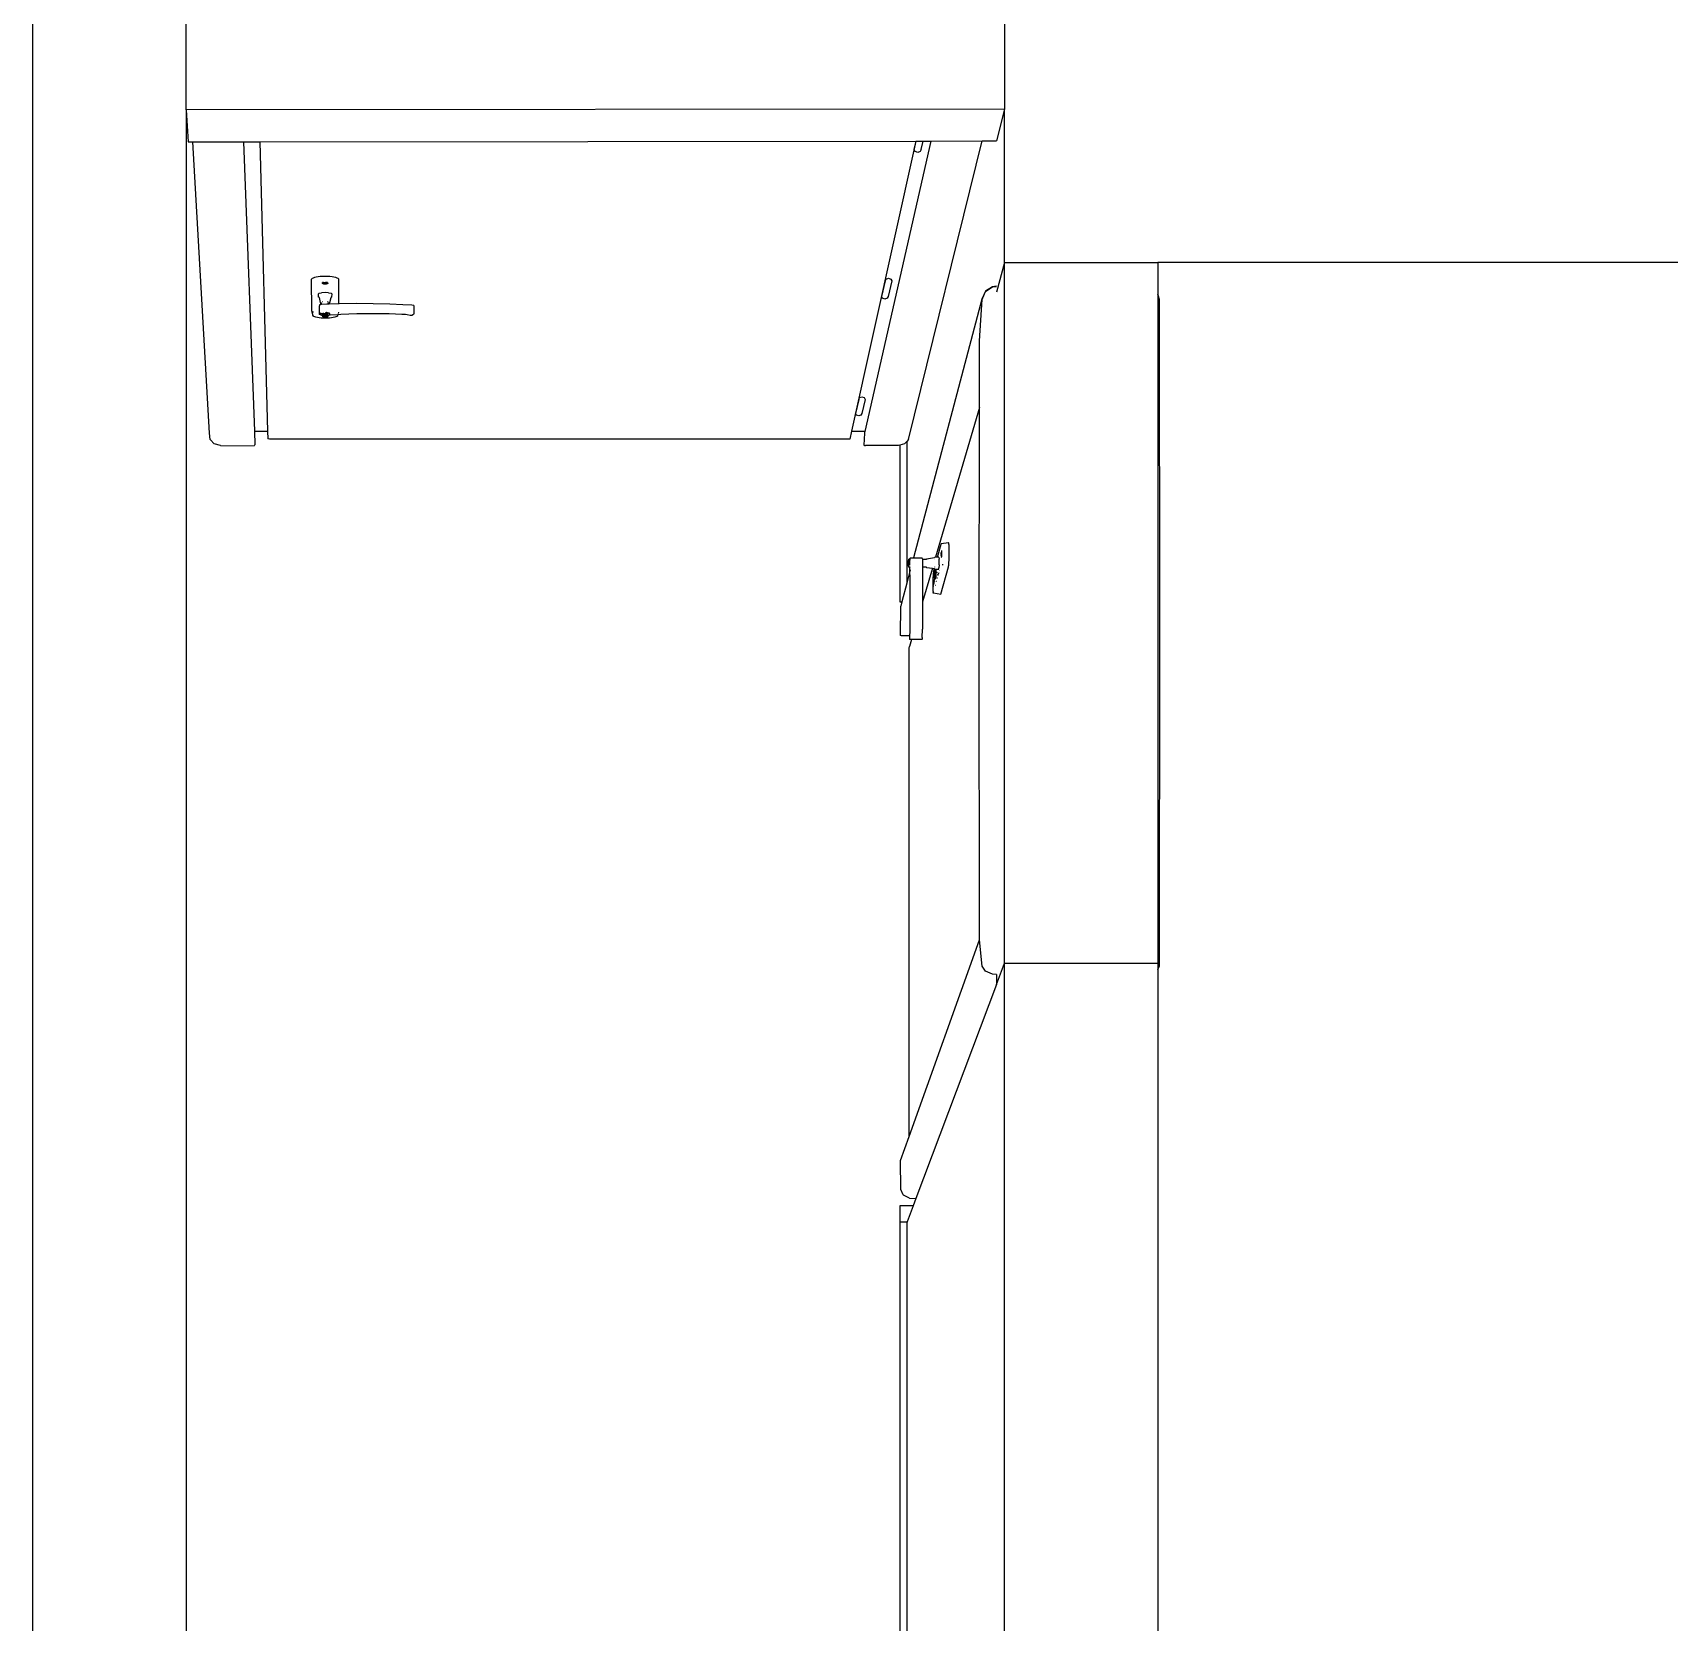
# Model space of a CAD drawing. Header units: millimetres. Extents: x -650 to 3773, y 316 to 2389.
# Drawn here: x 645.9 to 736.5, y 833.2 to 921.1 of the extents above; entities that cross this region are included whole.
import ezdxf

# ---------------------------------------------------------------- set-up
doc = ezdxf.new("R2010")
doc.units = ezdxf.units.MM

# ---------------------------------------------------------------- blocks, each defined once
blk = doc.blocks.new('A$C1e894cf7')
for p, q in [((234.77, 329.809), (234.77, 219.496)), ((234.77, 211.01), (234.77, 219.496)), ((234.77, 219.496), (236.545, 219.496)), ((236.796, 219.571), (236.545, 219.496)), ((236.545, 219.496), (236.553, 219.496)), ((236.553, 219.496), (236.803, 219.57)), ((236.553, 219.496), (273.526, 219.496)), ((236.803, 219.57), (236.796, 219.571)), ((236.803, 219.57), (236.81, 219.572)), ((236.81, 219.572), (255.251, 219.59)), ((255.251, 219.59), (273.693, 219.572)), ((273.526, 211.01), (273.526, 219.496)), ((273.526, 219.496), (273.859, 219.496)), ((273.693, 219.572), (273.7, 219.569)), ((273.715, 219.571), (273.7, 219.569)), ((273.7, 219.569), (273.859, 219.496)), ((273.877, 219.496), (273.715, 219.571)), ((273.859, 219.496), (273.877, 219.496)), ((273.877, 219.496), (419.795, 219.496)), ((217.799, 211.01), (226.284, 211.01)), ((226.284, 211.01), (228.05, 210.563)), ((226.284, 211.01), (226.329, 165.753)), ((234.77, 211.01), (226.284, 211.01)), ((234.77, 211.01), (236.416, 210.568)), ((273.526, 211.01), (234.77, 211.01)), ((436.163, 211.01), (273.526, 211.01)), ((274.716, 210.563), (273.526, 211.01)), ((228.051, 209.78), (228.05, 210.563)), ((236.09, 210.566), (236.113, 210.342)), ((236.101, 210.566), (236.101, 210.568)), ((236.125, 210.344), (236.101, 210.566)), ((236.113, 210.342), (236.356, 209.955)), ((236.369, 209.956), (236.125, 210.344)), ((274.135, 210.344), (273.978, 209.956)), ((274.15, 210.563), (274.135, 210.344)), ((274.151, 210.568), (274.15, 210.563)), ((274.15, 210.563), (274.169, 210.563)), ((274.178, 210.563), (274.716, 210.563)), ((274.716, 210.563), (286.552, 206.118)), ((244.56, 205.7), (228.051, 209.78)), ((228.053, 206.931), (228.051, 209.78)), ((236.356, 209.955), (236.796, 209.768)), ((236.81, 209.77), (236.369, 209.956)), ((236.796, 209.768), (251.111, 205.982)), ((239.108, 209.638), (236.81, 209.77)), ((242.795, 209.634), (239.108, 209.638)), ((255.661, 209.621), (242.795, 209.634)), ((242.795, 209.634), (251.08, 207.207)), ((272.213, 209.638), (255.661, 209.621)), ((272.233, 209.64), (272.213, 209.638)), ((273.693, 209.77), (272.233, 209.64)), ((272.233, 209.64), (272.236, 209.637)), ((283.115, 205.742), (272.236, 209.637)), ((273.978, 209.956), (273.693, 209.77)), ((250.275, 207.932), (250.27, 207.924)), ((250.27, 207.924), (250.339, 207.514)), ((250.299, 207.938), (250.275, 207.932)), ((250.343, 207.944), (250.299, 207.938)), ((250.355, 207.507), (250.339, 207.514)), ((250.404, 207.95), (250.343, 207.944)), ((251.078, 207.309), (250.355, 207.507)), ((250.481, 207.954), (250.404, 207.95)), ((250.572, 207.957), (250.481, 207.954)), ((250.677, 207.959), (250.572, 207.957)), ((250.793, 207.96), (250.677, 207.959)), ((250.711, 207.526), (250.698, 207.523)), ((250.711, 207.526), (250.718, 207.526)), ((250.718, 207.526), (250.758, 207.529)), ((250.74, 207.545), (250.735, 207.538)), ((250.758, 207.545), (250.758, 207.543)), ((250.758, 207.543), (250.766, 207.538)), ((250.758, 207.529), (250.778, 207.53)), ((250.778, 207.53), (250.778, 207.53)), ((250.778, 207.53), (250.826, 207.515)), ((250.778, 207.53), (250.815, 207.53)), ((250.914, 207.959), (250.793, 207.96)), ((250.8, 207.538), (250.8, 207.545)), ((250.815, 207.53), (250.842, 207.53)), ((250.834, 207.513), (250.826, 207.515)), ((250.858, 207.511), (250.834, 207.513)), ((250.835, 207.534), (250.838, 207.532)), ((250.842, 207.53), (250.867, 207.518)), ((250.842, 207.53), (250.883, 207.53)), ((250.891, 207.51), (250.858, 207.511)), ((250.867, 207.518), (250.929, 207.513)), ((250.883, 207.53), (250.951, 207.529)), ((250.919, 207.51), (250.891, 207.51)), ((251.033, 207.957), (250.914, 207.959)), ((250.929, 207.513), (250.919, 207.51)), ((250.952, 207.521), (250.929, 207.513)), ((250.929, 207.513), (250.952, 207.511)), ((250.951, 207.529), (250.986, 207.527)), ((250.986, 207.523), (250.952, 207.521)), ((250.952, 207.511), (250.96, 207.513)), ((251.008, 207.526), (250.96, 207.513)), ((250.986, 207.538), (250.986, 207.544)), ((250.986, 207.523), (250.986, 207.527)), ((250.986, 207.527), (251.008, 207.526)), ((251.008, 207.526), (251.011, 207.526)), ((251.011, 207.526), (251.057, 207.523)), ((251.028, 207.539), (251.024, 207.536)), ((251.028, 207.543), (251.028, 207.539)), ((251.147, 207.954), (251.033, 207.957)), ((251.043, 207.543), (251.048, 207.536)), ((251.057, 207.523), (251.085, 207.518)), ((251.085, 207.518), (251.065, 207.524)), ((251.083, 207.387), (251.077, 207.377)), ((251.077, 207.377), (251.078, 207.309)), ((251.084, 207.307), (251.078, 207.309)), ((251.078, 207.309), (251.08, 207.207)), ((251.083, 207.387), (251.175, 207.395)), ((251.255, 207.95), (251.147, 207.954)), ((251.329, 207.398), (251.175, 207.395)), ((251.353, 207.944), (251.255, 207.95)), ((251.504, 207.395), (251.329, 207.398)), ((251.439, 207.938), (251.353, 207.944)), ((251.512, 207.932), (251.439, 207.938)), ((251.464, 207.59), (251.506, 207.578)), ((251.504, 207.395), (251.652, 207.387)), ((251.568, 207.924), (251.512, 207.932)), ((251.606, 207.917), (251.568, 207.924)), ((253.113, 207.494), (251.606, 207.917)), ((251.734, 207.377), (251.652, 207.387)), ((251.729, 207.15), (251.734, 207.377)), ((251.783, 207.44), (251.783, 207.439)), ((251.783, 207.432), (251.783, 207.429)), ((251.81, 207.432), (251.81, 207.431)), ((251.81, 207.424), (251.81, 207.422)), ((251.922, 207.284), (251.917, 207.27)), ((251.917, 207.27), (251.926, 207.278)), ((251.943, 207.361), (251.943, 207.36)), ((251.95, 207.385), (251.949, 207.383)), ((251.952, 207.393), (251.951, 207.391)), ((251.958, 207.391), (251.958, 207.389)), ((251.958, 207.383), (251.958, 207.381)), ((251.958, 207.354), (251.958, 207.352)), ((251.971, 207.388), (251.971, 207.385)), ((251.971, 207.379), (251.971, 207.377)), ((251.971, 207.347), (251.971, 207.345)), ((251.973, 207.344), (251.973, 207.346)), ((251.974, 207.385), (251.974, 207.387)), ((251.974, 207.376), (251.974, 207.379)), ((251.979, 207.341), (251.98, 207.342)), ((251.985, 207.382), (251.985, 207.384)), ((251.985, 207.373), (251.985, 207.376)), ((251.985, 207.338), (251.985, 207.34)), ((251.986, 207.384), (251.986, 207.381)), ((251.986, 207.375), (251.986, 207.373)), ((251.986, 207.339), (251.986, 207.337)), ((252.002, 207.368), (252.004, 207.37)), ((252.008, 207.375), (252.01, 207.377)), ((252.009, 207.375), (252.01, 207.377)), ((252.009, 207.367), (252.009, 207.369)), ((252.009, 207.325), (252.009, 207.327)), ((252.011, 207.377), (252.011, 207.374)), ((252.011, 207.368), (252.011, 207.366)), ((252.011, 207.327), (252.011, 207.324)), ((252.012, 207.326), (252.012, 207.323)), ((252.014, 207.376), (252.014, 207.373)), ((252.014, 207.368), (252.014, 207.365)), ((252.014, 207.325), (252.014, 207.322)), ((252.026, 207.373), (252.026, 207.37)), ((252.026, 207.364), (252.026, 207.362)), ((252.026, 207.319), (252.026, 207.316)), ((252.028, 207.372), (252.028, 207.369)), ((252.028, 207.364), (252.028, 207.362)), ((252.028, 207.318), (252.028, 207.315)), ((252.039, 207.369), (252.039, 207.366)), ((252.039, 207.361), (252.039, 207.358)), ((252.039, 207.312), (252.039, 207.309)), ((252.042, 207.365), (252.042, 207.368)), ((252.042, 207.358), (252.042, 207.36)), ((252.042, 207.308), (252.042, 207.311)), ((252.044, 207.368), (252.044, 207.365)), ((252.044, 207.359), (252.044, 207.357)), ((252.044, 207.31), (252.044, 207.307)), ((252.047, 207.364), (252.047, 207.367)), ((252.047, 207.356), (252.047, 207.358)), ((252.048, 207.305), (252.048, 207.308)), ((252.049, 207.366), (252.049, 207.363)), ((252.049, 207.358), (252.049, 207.356)), ((252.049, 207.307), (252.049, 207.304)), ((252.061, 207.363), (252.061, 207.36)), ((252.061, 207.355), (252.061, 207.352)), ((252.061, 207.301), (252.061, 207.298)), ((252.212, 207.317), (252.212, 207.321)), ((252.212, 207.311), (252.212, 207.313)), ((252.237, 207.314), (252.237, 207.31)), ((252.237, 207.306), (252.237, 207.304)), ((252.238, 207.314), (252.238, 207.31)), ((252.238, 207.305), (252.238, 207.304)), ((253.129, 207.486), (253.061, 207.083)), ((253.129, 207.486), (253.113, 207.494)), ((228.053, 206.931), (244.125, 203.282)), ((228.054, 206.514), (228.053, 206.931)), ((228.054, 206.126), (228.054, 206.514)), ((228.527, 206.407), (228.054, 206.514)), ((228.527, 206.407), (228.641, 206.351)), ((251.08, 207.207), (251.086, 207.205)), ((251.08, 207.207), (251.081, 207.15)), ((251.11, 207.146), (251.081, 207.15)), ((251.11, 207.148), (251.11, 207.146)), ((251.11, 207.146), (251.176, 206.697)), ((251.141, 206.469), (251.111, 206.464)), ((251.111, 205.982), (251.111, 206.464)), ((251.141, 206.469), (251.187, 206.473)), ((251.176, 206.697), (251.209, 206.691)), ((251.187, 206.473), (251.209, 206.474)), ((251.209, 206.691), (251.209, 206.474)), ((251.209, 206.474), (251.439, 206.479)), ((251.209, 206.474), (251.209, 206.47)), ((251.211, 207.168), (251.22, 207.165)), ((251.439, 206.479), (251.601, 206.48)), ((251.6, 206.685), (251.601, 206.691)), ((251.63, 206.69), (251.6, 206.685)), ((251.601, 206.48), (251.6, 206.685)), ((251.601, 206.48), (251.996, 206.483)), ((251.601, 206.476), (251.601, 206.48)), ((251.63, 207.157), (251.613, 207.162)), ((251.634, 206.697), (251.63, 206.69)), ((251.634, 206.697), (251.683, 207.03)), ((251.683, 207.03), (251.699, 207.137)), ((251.683, 207.03), (253.542, 206.485)), ((251.699, 207.137), (251.701, 207.148)), ((251.723, 207.139), (251.699, 207.137)), ((251.876, 207.09), (251.699, 207.137)), ((251.729, 207.15), (251.723, 207.139)), ((251.776, 207.213), (251.776, 207.256)), ((251.776, 207.213), (251.782, 207.216)), ((251.783, 207.253), (251.782, 207.216)), ((251.782, 207.216), (251.8, 207.219)), ((251.782, 207.216), (251.783, 207.168)), ((251.798, 207.162), (251.783, 207.168)), ((251.818, 207.161), (251.798, 207.162)), ((251.8, 207.219), (251.81, 207.22)), ((251.81, 207.243), (251.81, 207.22)), ((251.81, 207.22), (251.81, 207.167)), ((251.81, 207.22), (251.813, 207.22)), ((251.815, 207.17), (251.81, 207.167)), ((251.811, 207.243), (251.813, 207.22)), ((251.813, 207.22), (251.827, 207.221)), ((251.813, 207.22), (251.815, 207.17)), ((251.83, 207.172), (251.815, 207.17)), ((251.815, 207.17), (251.817, 207.163)), ((251.817, 207.163), (251.818, 207.161)), ((251.818, 207.161), (251.819, 207.16)), ((251.819, 207.16), (251.824, 207.154)), ((251.825, 207.159), (251.819, 207.16)), ((251.824, 207.154), (251.845, 207.148)), ((251.864, 207.156), (251.825, 207.159)), ((251.827, 207.221), (251.863, 207.223)), ((251.853, 207.174), (251.83, 207.172)), ((251.845, 207.148), (251.912, 207.142)), ((251.884, 207.175), (251.853, 207.174)), ((251.863, 207.223), (251.907, 207.224)), ((251.921, 207.153), (251.864, 207.156)), ((251.876, 207.09), (251.891, 207.086)), ((251.922, 207.176), (251.884, 207.175)), ((251.891, 207.086), (251.925, 207.079)), ((251.892, 207.269), (251.907, 207.27)), ((251.907, 207.27), (251.917, 207.27)), ((251.907, 207.224), (251.958, 207.224)), ((251.912, 207.142), (251.974, 207.14)), ((251.917, 207.27), (251.917, 207.267)), ((251.917, 207.27), (251.931, 207.27)), ((251.92, 207.243), (251.918, 207.244)), ((251.925, 207.243), (251.92, 207.243)), ((251.933, 207.152), (251.921, 207.153)), ((251.966, 207.177), (251.922, 207.176)), ((251.927, 207.242), (251.925, 207.243)), ((251.925, 207.079), (251.974, 207.073)), ((251.951, 207.236), (251.927, 207.242)), ((251.974, 207.14), (251.933, 207.152)), ((252.01, 207.145), (251.933, 207.152)), ((251.958, 207.226), (251.958, 207.224)), ((251.958, 207.224), (251.958, 207.208)), ((251.958, 207.224), (251.972, 207.224)), ((251.958, 207.171), (251.958, 207.159)), ((252.012, 207.176), (251.966, 207.177)), ((251.972, 207.224), (251.972, 207.222)), ((251.972, 207.223), (251.972, 207.224)), ((251.972, 207.224), (252.012, 207.224)), ((251.972, 207.171), (251.972, 207.156)), ((251.974, 207.14), (252.005, 207.139)), ((251.989, 207.136), (251.974, 207.14)), ((251.974, 207.073), (252.04, 207.067)), ((251.984, 207.171), (251.984, 207.152)), ((252.014, 207.133), (251.989, 207.136)), ((251.996, 206.483), (252.79, 206.486)), ((252.005, 207.159), (252.01, 207.157)), ((252.005, 207.139), (252.094, 207.139)), ((252.01, 207.157), (252.01, 207.171)), ((252.01, 207.157), (252.013, 207.156)), ((252.01, 207.145), (252.01, 207.157)), ((252.043, 207.145), (252.01, 207.145)), ((252.012, 207.224), (252.018, 207.223)), ((252.057, 207.175), (252.012, 207.176)), ((252.013, 207.171), (252.013, 207.156)), ((252.013, 207.156), (252.026, 207.152)), ((252.058, 207.13), (252.014, 207.133)), ((252.028, 207.222), (252.018, 207.223)), ((252.026, 207.224), (252.028, 207.222)), ((252.028, 207.18), (252.026, 207.179)), ((252.026, 207.171), (252.026, 207.152)), ((252.026, 207.152), (252.028, 207.153)), ((252.028, 207.224), (252.028, 207.222)), ((252.028, 207.222), (252.028, 207.18)), ((252.03, 207.222), (252.028, 207.222)), ((252.028, 207.171), (252.028, 207.153)), ((252.028, 207.153), (252.037, 207.151)), ((252.039, 207.222), (252.03, 207.222)), ((252.039, 207.171), (252.037, 207.151)), ((252.037, 207.151), (252.039, 207.148)), ((252.037, 207.151), (252.042, 207.15)), ((252.039, 207.223), (252.039, 207.222)), ((252.039, 207.222), (252.039, 207.19)), ((252.042, 207.222), (252.039, 207.222)), ((252.039, 207.148), (252.044, 207.147)), ((252.04, 207.067), (252.111, 207.062)), ((252.042, 207.222), (252.043, 207.223)), ((252.042, 207.222), (252.042, 207.223)), ((252.043, 207.195), (252.042, 207.222)), ((252.044, 207.221), (252.042, 207.222)), ((252.042, 207.193), (252.043, 207.195)), ((252.042, 207.15), (252.042, 207.171)), ((252.043, 207.145), (252.044, 207.147)), ((252.043, 207.145), (252.048, 207.144)), ((252.044, 207.223), (252.044, 207.221)), ((252.044, 207.221), (252.044, 207.195)), ((252.048, 207.221), (252.044, 207.221)), ((252.044, 207.171), (252.044, 207.147)), ((252.048, 207.221), (252.048, 207.223)), ((252.048, 207.221), (252.061, 207.223)), ((252.048, 207.199), (252.048, 207.221)), ((252.061, 207.221), (252.048, 207.221)), ((252.048, 207.144), (252.048, 207.17)), ((252.048, 207.144), (252.061, 207.142)), ((252.099, 207.174), (252.057, 207.175)), ((252.112, 207.129), (252.058, 207.13)), ((252.061, 207.223), (252.061, 207.221)), ((252.061, 207.223), (252.064, 207.223)), ((252.061, 207.221), (252.061, 207.211)), ((252.071, 207.22), (252.061, 207.221)), ((252.061, 207.17), (252.061, 207.142)), ((252.094, 207.139), (252.061, 207.142)), ((252.064, 207.223), (252.113, 207.221)), ((252.094, 207.139), (252.099, 207.139)), ((252.136, 207.172), (252.099, 207.174)), ((252.099, 207.139), (252.17, 207.142)), ((252.213, 207.13), (252.099, 207.139)), ((252.111, 207.062), (252.195, 207.058)), ((252.169, 207.129), (252.112, 207.129)), ((252.113, 207.221), (252.116, 207.219)), ((252.143, 207.219), (252.116, 207.219)), ((252.121, 207.266), (252.13, 207.266)), ((252.168, 207.17), (252.136, 207.172)), ((252.153, 207.219), (252.143, 207.219)), ((252.153, 207.219), (252.157, 207.219)), ((252.157, 207.219), (252.194, 207.216)), ((252.181, 207.168), (252.168, 207.17)), ((252.213, 207.13), (252.169, 207.129)), ((252.17, 207.142), (252.199, 207.148)), ((252.181, 207.171), (252.181, 207.168)), ((252.192, 207.167), (252.181, 207.168)), ((252.181, 207.168), (252.181, 207.152)), ((252.204, 207.155), (252.185, 207.153)), ((252.206, 207.165), (252.192, 207.167)), ((252.194, 207.216), (252.21, 207.213)), ((252.195, 207.058), (252.288, 207.054)), ((252.199, 207.148), (252.204, 207.155)), ((252.204, 207.155), (252.206, 207.157)), ((252.219, 207.156), (252.204, 207.155)), ((252.206, 207.165), (252.206, 207.168)), ((252.206, 207.157), (252.206, 207.165)), ((252.207, 207.164), (252.206, 207.165)), ((252.213, 207.161), (252.207, 207.164)), ((252.21, 207.219), (252.209, 207.22)), ((252.21, 207.219), (252.21, 207.225)), ((252.213, 207.221), (252.21, 207.219)), ((252.21, 207.213), (252.21, 207.214)), ((252.21, 207.213), (252.213, 207.214)), ((252.213, 207.221), (252.213, 207.224)), ((252.213, 207.218), (252.213, 207.221)), ((252.218, 207.221), (252.213, 207.221)), ((252.213, 207.192), (252.213, 207.214)), ((252.213, 207.214), (252.222, 207.213)), ((252.237, 207.175), (252.213, 207.186)), ((252.213, 207.161), (252.213, 207.168)), ((252.237, 207.133), (252.213, 207.13)), ((252.236, 207.159), (252.219, 207.156)), ((252.222, 207.213), (252.237, 207.211)), ((252.238, 207.162), (252.236, 207.159)), ((252.236, 207.159), (252.237, 207.136)), ((252.237, 207.211), (252.237, 207.202)), ((252.238, 207.211), (252.237, 207.202)), ((252.237, 207.211), (252.238, 207.211)), ((252.237, 207.202), (252.237, 207.175)), ((252.237, 207.175), (252.238, 207.162)), ((252.375, 207.111), (252.237, 207.175)), ((252.237, 207.136), (252.237, 207.133)), ((252.238, 207.211), (252.24, 207.21)), ((252.24, 207.21), (252.245, 207.208)), ((252.245, 207.208), (252.246, 207.206)), ((252.246, 207.206), (252.247, 207.208)), ((252.247, 207.199), (252.246, 207.206)), ((252.247, 207.18), (252.247, 207.183)), ((252.377, 207.114), (252.247, 207.18)), ((252.288, 207.054), (252.386, 207.052)), ((252.346, 207.078), (252.34, 207.076)), ((252.367, 207.08), (252.346, 207.078)), ((252.347, 207.079), (252.346, 207.078)), ((252.354, 207.084), (252.347, 207.079)), ((252.36, 207.09), (252.354, 207.084)), ((252.375, 207.111), (252.36, 207.09)), ((252.373, 207.08), (252.367, 207.08)), ((252.388, 207.081), (252.373, 207.08)), ((252.377, 207.114), (252.375, 207.111)), ((252.381, 207.109), (252.375, 207.111)), ((252.381, 207.119), (252.377, 207.114)), ((252.381, 207.111), (252.377, 207.114)), ((252.401, 207.145), (252.381, 207.119)), ((252.407, 207.123), (252.381, 207.119)), ((252.381, 207.119), (252.381, 207.111)), ((252.381, 207.111), (252.381, 207.109)), ((252.437, 207.083), (252.381, 207.111)), ((252.381, 207.109), (252.381, 207.097)), ((252.437, 207.083), (252.381, 207.109)), ((252.381, 207.097), (252.402, 207.083)), ((252.386, 207.052), (252.488, 207.05)), ((252.402, 207.083), (252.388, 207.081)), ((252.405, 207.081), (252.402, 207.083)), ((252.413, 207.082), (252.405, 207.081)), ((252.41, 207.079), (252.405, 207.081)), ((252.409, 207.159), (252.407, 207.155)), ((252.407, 207.155), (252.407, 207.154)), ((252.462, 207.125), (252.407, 207.123)), ((252.41, 207.079), (252.453, 207.066)), ((252.437, 207.083), (252.413, 207.082)), ((252.414, 207.265), (252.414, 207.26)), ((252.414, 207.257), (252.414, 207.255)), ((252.441, 207.082), (252.437, 207.083)), ((252.452, 207.082), (252.441, 207.082)), ((252.452, 207.112), (252.494, 207.11)), ((252.452, 207.082), (252.452, 207.112)), ((252.452, 207.076), (252.452, 207.082)), ((252.473, 207.082), (252.452, 207.082)), ((252.464, 207.075), (252.452, 207.076)), ((252.47, 207.065), (252.453, 207.066)), ((252.485, 207.124), (252.462, 207.125)), ((252.502, 207.105), (252.47, 207.101)), ((252.512, 207.099), (252.47, 207.101)), ((252.47, 207.065), (252.502, 207.069)), ((252.506, 207.082), (252.473, 207.082)), ((252.494, 207.074), (252.484, 207.075)), ((252.488, 207.05), (252.592, 207.049)), ((252.494, 207.11), (252.502, 207.105)), ((252.502, 207.069), (252.494, 207.074)), ((252.516, 207.107), (252.502, 207.105)), ((252.502, 207.105), (252.512, 207.099)), ((252.502, 207.069), (252.516, 207.071)), ((252.512, 207.063), (252.502, 207.069)), ((252.529, 207.082), (252.506, 207.082)), ((252.512, 207.063), (252.54, 207.063)), ((252.526, 207.124), (252.514, 207.124)), ((252.525, 207.115), (252.516, 207.107)), ((252.516, 207.071), (252.529, 207.082)), ((252.529, 207.082), (252.534, 207.087)), ((252.538, 207.082), (252.529, 207.082)), ((252.533, 207.122), (252.53, 207.12)), ((252.534, 207.087), (252.577, 207.085)), ((252.569, 207.081), (252.538, 207.082)), ((252.54, 207.063), (252.567, 207.064)), ((252.567, 207.064), (252.58, 207.065)), ((252.598, 207.08), (252.569, 207.081)), ((252.577, 207.107), (252.577, 207.109)), ((252.577, 207.085), (252.577, 207.102)), ((252.625, 207.078), (252.58, 207.065)), ((252.592, 207.049), (252.693, 207.05)), ((252.625, 207.078), (252.598, 207.08)), ((252.614, 207.204), (252.614, 207.209)), ((252.626, 207.078), (252.625, 207.078)), ((252.64, 207.087), (252.626, 207.078)), ((252.648, 207.077), (252.626, 207.078)), ((252.643, 207.089), (252.642, 207.088)), ((252.661, 207.076), (252.648, 207.077)), ((252.661, 207.076), (252.668, 207.075)), ((252.676, 207.074), (252.668, 207.075)), ((252.678, 207.075), (252.676, 207.078)), ((252.676, 207.074), (252.678, 207.075)), ((252.682, 207.073), (252.678, 207.075)), ((252.682, 207.073), (252.686, 207.072)), ((252.693, 207.05), (252.783, 207.052)), ((252.783, 207.052), (252.862, 207.054)), ((252.79, 206.486), (253.542, 206.485)), ((252.862, 207.054), (252.928, 207.058)), ((252.928, 207.058), (252.981, 207.062)), ((252.981, 207.062), (253.019, 207.067)), ((253.034, 207.071), (253.019, 207.067)), ((253.056, 207.077), (253.034, 207.071)), ((253.061, 207.083), (253.056, 207.077)), ((253.542, 206.485), (253.558, 206.481)), ((253.542, 206.485), (253.598, 206.485)), ((253.598, 206.485), (254.414, 206.48)), ((254.414, 206.48), (255.062, 206.473)), ((255.506, 206.466), (255.062, 206.473)), ((255.506, 206.466), (255.574, 206.464)), ((255.574, 206.464), (255.607, 206.459)), ((255.631, 206.45), (255.607, 206.459)), ((255.631, 206.45), (255.631, 205.873)), ((228.054, 206.115), (228.054, 206.126)), ((228.527, 206.021), (228.054, 206.126)), ((228.054, 206.115), (244.095, 202.555)), ((228.09, 169.83), (228.054, 206.115)), ((228.641, 206.078), (228.527, 206.021)), ((228.641, 206.351), (228.688, 206.214)), ((228.688, 206.214), (228.641, 206.078)), ((244.56, 205.7), (244.666, 205.61)), ((244.666, 205.61), (252.518, 205.61)), ((244.666, 205.61), (244.792, 205.501)), ((244.801, 205.49), (244.792, 205.501)), ((244.801, 205.49), (244.877, 205.217)), ((251.111, 205.792), (251.111, 205.982)), ((251.138, 205.778), (251.111, 205.792)), ((251.138, 205.778), (251.179, 205.772)), ((251.177, 205.797), (251.179, 205.772)), ((251.179, 205.772), (251.182, 205.73)), ((251.179, 205.772), (251.307, 205.764)), ((251.238, 205.723), (251.182, 205.73)), ((251.241, 205.723), (251.238, 205.723)), ((251.281, 205.723), (251.24, 205.728)), ((251.24, 205.728), (251.241, 205.723)), ((251.241, 205.723), (251.248, 205.684)), ((251.281, 205.723), (251.241, 205.723)), ((251.287, 205.68), (251.248, 205.684)), ((251.291, 205.722), (251.281, 205.723)), ((251.291, 205.721), (251.281, 205.723)), ((251.358, 205.676), (251.287, 205.68)), ((251.306, 205.687), (251.306, 205.7)), ((251.306, 205.687), (251.308, 205.69)), ((251.307, 205.764), (251.307, 205.8)), ((251.307, 205.738), (251.307, 205.764)), ((251.307, 205.764), (251.33, 205.763)), ((251.308, 205.69), (251.336, 205.692)), ((251.33, 205.763), (251.417, 205.761)), ((251.338, 205.718), (251.336, 205.718)), ((251.336, 205.692), (251.382, 205.693)), ((251.356, 205.719), (251.338, 205.718)), ((251.356, 205.719), (251.339, 205.72)), ((251.368, 205.719), (251.356, 205.719)), ((251.368, 205.718), (251.356, 205.719)), ((251.442, 205.675), (251.358, 205.676)), ((251.382, 205.693), (251.435, 205.692)), ((251.418, 205.718), (251.416, 205.717)), ((251.417, 205.761), (251.497, 205.762)), ((251.444, 205.718), (251.418, 205.718)), ((251.435, 205.692), (251.48, 205.69)), ((251.515, 205.676), (251.442, 205.675)), ((251.457, 205.717), (251.444, 205.718)), ((251.504, 205.717), (251.457, 205.717)), ((251.48, 205.69), (251.504, 205.687)), ((251.503, 205.803), (251.504, 205.768)), ((251.504, 205.737), (251.504, 205.717)), ((251.521, 205.719), (251.504, 205.717)), ((251.504, 205.717), (251.504, 205.687)), ((251.559, 205.68), (251.515, 205.676)), ((251.568, 205.723), (251.521, 205.719)), ((251.562, 205.718), (251.521, 205.719)), ((251.562, 205.684), (251.559, 205.68)), ((251.569, 205.719), (251.562, 205.718)), ((251.562, 205.684), (251.569, 205.719)), ((251.571, 205.728), (251.568, 205.723)), ((251.569, 205.719), (251.571, 205.728)), ((251.625, 205.723), (251.569, 205.719)), ((251.592, 205.763), (251.631, 205.764)), ((251.629, 205.73), (251.625, 205.723)), ((251.629, 205.73), (251.631, 205.764)), ((251.631, 205.764), (251.632, 205.776)), ((251.631, 205.764), (251.673, 205.764)), ((251.632, 205.779), (251.634, 205.804)), ((251.673, 205.764), (251.916, 205.769)), ((251.778, 205.805), (251.866, 205.782)), ((251.916, 205.769), (252.163, 205.773)), ((251.916, 205.769), (252.518, 205.61)), ((252.163, 205.773), (252.89, 205.781)), ((252.518, 205.61), (253.543, 205.338)), ((252.89, 205.781), (253.651, 205.784)), ((253.651, 205.784), (254.435, 205.78)), ((254.435, 205.78), (255.066, 205.775)), ((255.066, 205.775), (255.253, 205.772)), ((255.253, 205.772), (255.344, 205.768)), ((255.344, 205.768), (255.419, 205.765)), ((255.419, 205.791), (255.419, 205.783)), ((255.419, 205.775), (255.419, 205.765)), ((255.419, 205.765), (255.425, 205.312)), ((255.419, 205.765), (255.502, 205.762)), ((255.502, 205.762), (255.568, 205.763)), ((255.568, 205.763), (255.598, 205.767)), ((255.631, 205.779), (255.598, 205.767)), ((255.607, 205.88), (255.631, 205.873)), ((255.631, 205.873), (256.018, 205.76)), ((255.631, 205.873), (255.631, 205.779)), ((256.1, 205.738), (256.018, 205.76)), ((283.115, 205.742), (256.1, 205.738)), ((284.438, 205.268), (283.115, 205.742)), ((286.519, 205.751), (286.351, 205.424)), ((286.519, 205.751), (286.552, 206.118)), ((286.552, 206.118), (286.944, 205.971)), ((286.944, 205.971), (286.944, 205.217)), ((286.944, 205.971), (287.83, 205.639)), ((287.83, 205.217), (287.83, 205.639)), ((287.83, 205.639), (287.907, 205.61)), ((287.907, 205.61), (426.52, 205.61)), ((235.642, 204.59), (235.687, 204.72)), ((235.687, 204.461), (235.642, 204.59)), ((235.687, 204.72), (235.794, 204.774)), ((235.794, 204.774), (236.644, 204.583)), ((236.644, 204.583), (236.751, 204.529)), ((244.871, 205.217), (244.877, 205.217)), ((244.877, 205.217), (253.543, 205.217)), ((244.877, 205.217), (244.899, 205.138)), ((244.891, 205.143), (244.895, 203.324)), ((244.899, 205.138), (244.895, 203.324)), ((253.543, 205.217), (253.543, 205.338)), ((253.543, 205.338), (253.784, 205.274)), ((255.383, 205.268), (253.784, 205.274)), ((255.398, 205.271), (255.383, 205.268)), ((255.425, 205.312), (255.398, 205.271)), ((286.037, 205.274), (284.438, 205.268)), ((286.345, 205.417), (286.037, 205.274)), ((286.351, 205.424), (286.345, 205.417)), ((286.944, 205.217), (287.83, 205.217)), ((287.83, 205.217), (426.52, 205.217)), ((235.794, 204.407), (235.687, 204.461)), ((235.794, 204.407), (236.644, 204.218)), ((236.751, 204.272), (236.644, 204.218)), ((236.751, 204.529), (236.795, 204.4)), ((236.795, 204.4), (236.751, 204.272)), ((242.202, 203.126), (242.244, 203.249)), ((242.244, 203.003), (242.202, 203.126)), ((242.244, 203.249), (242.347, 203.3)), ((242.347, 202.952), (242.244, 203.003)), ((242.347, 203.3), (243.116, 203.127)), ((242.347, 202.952), (243.116, 202.781)), ((243.116, 203.127), (243.218, 203.077)), ((243.218, 202.831), (243.116, 202.781)), ((243.218, 203.077), (243.26, 202.954)), ((243.26, 202.954), (243.218, 202.831)), ((244.095, 203.229), (244.1, 203.261)), ((244.095, 202.555), (244.095, 203.229)), ((244.1, 203.261), (244.116, 203.28)), ((244.116, 203.28), (244.125, 203.282)), ((244.125, 203.282), (244.18, 203.269)), ((244.18, 203.269), (244.204, 203.266)), ((244.204, 203.266), (244.875, 203.235)), ((244.895, 203.27), (244.875, 203.235)), ((244.895, 203.27), (244.895, 203.324)), ((244.095, 202.555), (244.546, 202.455)), ((244.546, 202.455), (244.547, 170.368)), ((237.143, 178.342), (237.133, 178.242)), ((237.143, 178.342), (237.61, 178.342)), ((237.61, 178.342), (237.646, 178.333)), ((237.646, 178.333), (237.697, 178.242)), ((237.106, 177.746), (237.076, 177.022)), ((237.133, 178.242), (237.106, 177.746)), ((237.64, 177.678), (237.617, 176.976)), ((237.654, 177.879), (237.64, 177.678)), ((237.672, 177.968), (237.654, 177.879)), ((237.7, 178.134), (237.672, 177.968)), ((237.697, 178.242), (237.7, 178.134)), ((237.076, 177.022), (237.053, 176.094)), ((237.617, 176.976), (237.605, 176.081)), ((237.053, 176.094), (237.047, 175.155)), ((237.605, 176.081), (237.617, 175.188)), ((237.047, 175.155), (237.06, 174.213)), ((237.617, 175.188), (237.651, 174.314)), ((235.568, 173.823), (235.556, 173.703)), ((235.585, 173.93), (235.568, 173.823)), ((235.606, 174.023), (235.585, 173.93)), ((235.63, 174.098), (235.606, 174.023)), ((235.657, 174.155), (235.63, 174.098)), ((235.687, 174.191), (235.657, 174.155)), ((235.718, 174.203), (235.687, 174.191)), ((237.06, 174.205), (235.718, 174.203)), ((236.52, 173.822), (236.477, 173.771)), ((236.678, 173.817), (236.52, 173.822)), ((236.678, 173.817), (236.713, 173.775)), ((237.06, 174.213), (237.06, 174.205)), ((237.06, 174.205), (237.073, 173.668)), ((237.528, 174.177), (237.599, 174.157)), ((237.651, 174.314), (237.662, 174.14)), ((237.657, 174.141), (237.662, 174.14)), ((237.662, 174.14), (237.704, 174.128)), ((237.662, 174.14), (237.689, 173.711)), ((237.704, 174.128), (237.732, 174.117)), ((237.732, 174.117), (237.758, 174.085)), ((237.758, 174.085), (237.781, 174.035)), ((237.781, 174.035), (237.802, 173.968)), ((237.802, 173.968), (237.821, 173.886)), ((237.821, 173.886), (237.835, 173.791)), ((237.835, 173.791), (237.847, 173.686)), ((235.547, 173.573), (235.545, 173.435)), ((235.545, 173.435), (235.547, 173.297)), ((235.556, 173.703), (235.547, 173.573)), ((235.547, 173.297), (235.556, 173.168)), ((235.556, 173.168), (235.568, 173.048)), ((235.568, 173.048), (235.585, 172.941)), ((235.585, 172.941), (235.606, 172.849)), ((235.867, 173.554), (235.849, 173.554)), ((235.849, 173.318), (235.866, 173.318)), ((235.87, 173.547), (235.875, 173.553)), ((235.877, 173.553), (235.875, 173.553)), ((235.879, 173.462), (235.879, 173.437)), ((235.888, 173.544), (235.882, 173.502)), ((235.892, 173.406), (235.887, 173.398)), ((235.89, 173.55), (235.888, 173.544)), ((235.897, 173.412), (235.895, 173.409)), ((235.901, 173.35), (235.896, 173.35)), ((235.902, 173.53), (235.897, 173.469)), ((235.897, 173.469), (235.897, 173.412)), ((235.905, 173.423), (235.897, 173.412)), ((235.897, 173.412), (235.897, 173.403)), ((235.897, 173.403), (235.901, 173.35)), ((235.916, 173.35), (235.901, 173.35)), ((235.901, 173.35), (235.902, 173.342)), ((235.911, 173.578), (235.902, 173.53)), ((235.902, 173.342), (235.911, 173.294)), ((235.933, 173.494), (235.905, 173.423)), ((235.914, 173.584), (235.908, 173.584)), ((235.908, 173.288), (235.913, 173.288)), ((235.909, 173.594), (235.923, 173.61)), ((235.91, 173.395), (235.931, 173.423)), ((235.916, 173.35), (235.91, 173.395)), ((235.91, 173.278), (235.923, 173.262)), ((235.914, 173.584), (235.911, 173.578)), ((235.911, 173.294), (235.913, 173.288)), ((235.913, 173.288), (235.919, 173.288)), ((235.913, 173.288), (235.923, 173.262)), ((235.923, 173.61), (235.914, 173.584)), ((235.921, 173.584), (235.914, 173.584)), ((235.937, 173.288), (235.919, 173.288)), ((235.921, 173.584), (235.937, 173.584)), ((235.931, 173.423), (235.958, 173.494)), ((235.934, 173.522), (235.933, 173.494)), ((235.959, 173.522), (235.934, 173.522)), ((235.937, 173.584), (235.953, 173.545)), ((235.953, 173.328), (235.937, 173.288)), ((235.953, 173.545), (235.959, 173.522)), ((235.953, 173.328), (235.958, 173.344)), ((235.958, 173.494), (235.959, 173.522)), ((235.966, 173.403), (235.958, 173.344)), ((235.959, 173.522), (235.965, 173.477)), ((235.965, 173.477), (235.966, 173.403)), ((236.446, 173.631), (236.435, 173.439)), ((236.435, 173.439), (236.446, 173.248)), ((236.446, 173.631), (236.477, 173.771)), ((236.477, 173.109), (236.446, 173.248)), ((236.477, 173.109), (236.52, 173.058)), ((236.52, 173.058), (236.678, 173.063)), ((236.713, 173.105), (236.678, 173.063)), ((236.713, 173.775), (236.679, 173.783)), ((236.679, 173.096), (236.713, 173.105)), ((236.993, 173.706), (236.713, 173.775)), ((236.713, 173.105), (236.993, 173.174)), ((236.953, 173.605), (236.957, 173.587)), ((236.957, 173.302), (236.953, 173.287)), ((236.957, 173.587), (236.958, 173.578)), ((236.957, 173.305), (236.957, 173.302)), ((236.98, 173.188), (237.005, 173.188)), ((236.993, 173.706), (237.022, 173.671)), ((237.005, 173.188), (236.993, 173.174)), ((237.023, 173.668), (236.997, 173.668)), ((237.022, 173.242), (236.997, 173.212)), ((236.997, 173.212), (237.023, 173.212)), ((237.022, 173.21), (237.005, 173.188)), ((237.005, 173.188), (237.11, 173.188)), ((237.022, 173.671), (237.023, 173.668)), ((237.022, 173.637), (237.03, 173.602)), ((237.023, 173.212), (237.022, 173.21)), ((237.023, 173.668), (237.024, 173.661)), ((237.073, 173.668), (237.023, 173.668)), ((237.03, 173.242), (237.023, 173.212)), ((237.023, 173.212), (237.104, 173.212)), ((237.03, 173.637), (237.039, 173.597)), ((237.073, 173.668), (237.075, 173.542)), ((237.075, 173.542), (237.1, 173.227)), ((237.1, 173.227), (237.104, 173.212)), ((237.104, 173.212), (237.11, 173.188)), ((237.11, 173.188), (237.123, 173.136)), ((237.123, 173.136), (237.182, 173.107)), ((237.182, 173.107), (237.648, 173.107)), ((237.542, 173.562), (237.548, 173.562)), ((237.548, 173.562), (237.545, 173.509)), ((237.547, 173.496), (237.546, 173.49)), ((237.593, 173.467), (237.546, 173.489)), ((237.556, 173.538), (237.547, 173.496)), ((237.593, 173.46), (237.547, 173.478)), ((237.549, 173.573), (237.548, 173.562)), ((237.548, 173.562), (237.591, 173.562)), ((237.57, 173.671), (237.549, 173.573)), ((237.568, 173.553), (237.556, 173.538)), ((237.558, 173.339), (237.562, 173.335)), ((237.558, 173.335), (237.562, 173.335)), ((237.562, 173.335), (237.568, 173.327)), ((237.562, 173.335), (237.591, 173.335)), ((237.568, 173.553), (237.591, 173.554)), ((237.59, 173.326), (237.568, 173.327)), ((237.6, 173.707), (237.57, 173.671)), ((237.572, 173.207), (237.6, 173.173)), ((237.584, 173.212), (237.587, 173.256)), ((237.59, 173.585), (237.587, 173.632)), ((237.587, 173.267), (237.59, 173.313)), ((237.591, 173.562), (237.59, 173.585)), ((237.59, 173.326), (237.591, 173.335)), ((237.621, 173.326), (237.59, 173.326)), ((237.59, 173.313), (237.59, 173.326)), ((237.591, 173.562), (237.614, 173.562)), ((237.591, 173.554), (237.591, 173.562)), ((237.591, 173.554), (237.615, 173.554)), ((237.593, 173.467), (237.591, 173.554)), ((237.591, 173.335), (237.593, 173.449)), ((237.591, 173.335), (237.625, 173.335)), ((237.622, 173.454), (237.593, 173.467)), ((237.593, 173.46), (237.593, 173.467)), ((237.622, 173.448), (237.593, 173.46)), ((237.593, 173.449), (237.593, 173.46)), ((237.618, 173.705), (237.6, 173.707)), ((237.6, 173.173), (237.664, 173.18)), ((237.629, 173.554), (237.694, 173.555)), ((237.63, 173.562), (237.688, 173.562)), ((237.63, 173.335), (237.686, 173.335)), ((237.664, 173.7), (237.632, 173.703)), ((237.694, 173.325), (237.632, 173.326)), ((237.669, 173.429), (237.642, 173.44)), ((237.671, 173.189), (237.648, 173.107)), ((237.669, 173.432), (237.652, 173.44)), ((237.664, 173.7), (237.691, 173.666)), ((237.671, 173.189), (237.664, 173.18)), ((237.665, 173.632), (237.687, 173.607)), ((237.696, 173.623), (237.665, 173.632)), ((237.687, 173.274), (237.665, 173.248)), ((237.665, 173.248), (237.689, 173.255)), ((237.668, 173.44), (237.672, 173.497)), ((237.669, 173.432), (237.668, 173.44)), ((237.669, 173.429), (237.669, 173.432)), ((237.703, 173.416), (237.669, 173.432)), ((237.672, 173.382), (237.669, 173.429)), ((237.703, 173.416), (237.669, 173.429)), ((237.689, 173.255), (237.671, 173.189)), ((237.693, 173.215), (237.671, 173.189)), ((237.672, 173.497), (237.681, 173.54)), ((237.681, 173.34), (237.672, 173.382)), ((237.681, 173.54), (237.694, 173.555)), ((237.686, 173.335), (237.681, 173.34)), ((237.694, 173.325), (237.686, 173.335)), ((237.686, 173.335), (237.688, 173.335)), ((237.687, 173.607), (237.696, 173.565)), ((237.697, 173.322), (237.687, 173.274)), ((237.688, 173.562), (237.696, 173.563)), ((237.688, 173.335), (237.696, 173.334)), ((237.689, 173.711), (237.691, 173.666)), ((237.694, 173.275), (237.689, 173.255)), ((237.689, 173.255), (237.696, 173.257)), ((237.691, 173.666), (237.693, 173.665)), ((237.693, 173.665), (237.704, 173.612)), ((237.693, 173.665), (237.696, 173.623)), ((237.704, 173.268), (237.693, 173.215)), ((237.697, 173.322), (237.694, 173.275)), ((237.696, 173.623), (237.704, 173.612)), ((237.696, 173.623), (237.696, 173.565)), ((237.696, 173.565), (237.696, 173.563)), ((237.696, 173.563), (237.702, 173.536)), ((237.696, 173.563), (237.698, 173.563)), ((237.696, 173.563), (237.702, 173.423)), ((237.696, 173.334), (237.698, 173.333)), ((237.704, 173.268), (237.696, 173.257)), ((237.698, 173.333), (237.697, 173.322)), ((237.7, 173.332), (237.697, 173.322)), ((237.698, 173.563), (237.699, 173.564)), ((237.703, 173.4), (237.698, 173.333)), ((237.698, 173.333), (237.7, 173.332)), ((237.703, 173.565), (237.699, 173.564)), ((237.702, 173.344), (237.7, 173.332)), ((237.7, 173.332), (237.703, 173.331)), ((237.702, 173.536), (237.704, 173.503)), ((237.704, 173.5), (237.702, 173.423)), ((237.702, 173.423), (237.702, 173.422)), ((237.702, 173.422), (237.703, 173.416)), ((237.705, 173.393), (237.702, 173.344)), ((237.703, 173.565), (237.705, 173.567)), ((237.703, 173.416), (237.703, 173.415)), ((237.706, 173.414), (237.703, 173.416)), ((237.703, 173.415), (237.703, 173.4)), ((237.703, 173.4), (237.705, 173.393)), ((237.703, 173.331), (237.705, 173.329)), ((237.704, 173.612), (237.716, 173.598)), ((237.704, 173.612), (237.712, 173.576)), ((237.714, 173.564), (237.704, 173.503)), ((237.704, 173.503), (237.704, 173.5)), ((237.704, 173.5), (237.708, 173.44)), ((237.714, 173.31), (237.704, 173.268)), ((237.716, 173.282), (237.704, 173.268)), ((237.705, 173.567), (237.71, 173.573)), ((237.706, 173.414), (237.705, 173.393)), ((237.705, 173.393), (237.71, 173.351)), ((237.71, 173.323), (237.705, 173.329)), ((237.708, 173.44), (237.706, 173.414)), ((237.719, 173.409), (237.706, 173.414)), ((237.715, 173.54), (237.709, 173.499)), ((237.709, 173.499), (237.719, 173.483)), ((237.71, 173.573), (237.712, 173.576)), ((237.71, 173.351), (237.715, 173.333)), ((237.71, 173.323), (237.714, 173.318)), ((237.712, 173.576), (237.719, 173.584)), ((237.712, 173.576), (237.714, 173.57)), ((237.72, 173.578), (237.714, 173.564)), ((237.714, 173.57), (237.714, 173.564)), ((237.714, 173.564), (237.716, 173.541)), ((237.715, 173.333), (237.714, 173.318)), ((237.714, 173.318), (237.714, 173.31)), ((237.714, 173.318), (237.722, 173.308)), ((237.716, 173.541), (237.715, 173.54)), ((237.715, 173.54), (237.718, 173.502)), ((237.719, 173.409), (237.715, 173.333)), ((237.715, 173.333), (237.722, 173.311)), ((237.716, 173.598), (237.719, 173.584)), ((237.727, 173.541), (237.716, 173.541)), ((237.722, 173.308), (237.716, 173.282)), ((237.718, 173.491), (237.719, 173.483)), ((237.719, 173.584), (237.729, 173.597)), ((237.719, 173.584), (237.72, 173.578)), ((237.719, 173.483), (237.722, 173.479)), ((237.719, 173.483), (237.722, 173.448)), ((237.721, 173.43), (237.719, 173.409)), ((237.729, 173.597), (237.72, 173.578)), ((237.72, 173.578), (237.728, 173.549)), ((237.722, 173.448), (237.721, 173.44)), ((237.722, 173.479), (237.722, 173.477)), ((237.722, 173.477), (237.722, 173.448)), ((237.722, 173.477), (237.724, 173.474)), ((237.722, 173.416), (237.723, 173.412)), ((237.729, 173.342), (237.722, 173.311)), ((237.722, 173.311), (237.722, 173.308)), ((237.722, 173.308), (237.724, 173.306)), ((237.723, 173.412), (237.725, 173.378)), ((237.724, 173.306), (237.738, 173.301)), ((237.724, 173.306), (237.742, 173.283)), ((237.727, 173.541), (237.725, 173.517)), ((237.725, 173.378), (237.727, 173.352)), ((237.727, 173.544), (237.728, 173.549)), ((237.727, 173.544), (237.727, 173.541)), ((237.727, 173.541), (237.731, 173.531)), ((237.741, 173.541), (237.727, 173.541)), ((237.727, 173.352), (237.728, 173.347)), ((237.732, 173.571), (237.728, 173.549)), ((237.728, 173.347), (237.729, 173.342)), ((237.729, 173.597), (237.742, 173.613)), ((237.729, 173.597), (237.738, 173.597)), ((237.731, 173.349), (237.729, 173.342)), ((237.729, 173.342), (237.732, 173.325)), ((237.731, 173.531), (237.734, 173.499)), ((237.736, 173.44), (237.731, 173.349)), ((237.737, 173.594), (237.732, 173.571)), ((237.732, 173.325), (237.738, 173.301)), ((237.734, 173.499), (237.741, 173.541)), ((237.754, 173.467), (237.734, 173.499)), ((237.734, 173.499), (237.736, 173.445)), ((237.736, 173.445), (237.736, 173.44)), ((237.736, 173.44), (237.741, 173.429)), ((237.738, 173.597), (237.737, 173.594)), ((237.74, 173.606), (237.738, 173.597)), ((237.738, 173.597), (237.745, 173.597)), ((237.738, 173.301), (237.741, 173.299)), ((237.738, 173.301), (237.74, 173.29)), ((237.74, 173.606), (237.742, 173.613)), ((237.74, 173.29), (237.741, 173.289)), ((237.741, 173.299), (237.757, 173.299)), ((237.741, 173.289), (237.742, 173.283)), ((237.745, 173.617), (237.742, 173.613)), ((237.742, 173.283), (237.746, 173.276)), ((237.745, 173.617), (237.746, 173.62)), ((237.745, 173.597), (237.763, 173.59)), ((237.749, 173.621), (237.746, 173.62)), ((237.747, 173.411), (237.754, 173.387)), ((237.779, 173.387), (237.754, 173.467)), ((237.754, 173.387), (237.754, 173.356)), ((237.78, 173.356), (237.754, 173.356)), ((237.773, 173.332), (237.757, 173.299)), ((237.763, 173.59), (237.77, 173.569)), ((237.77, 173.569), (237.782, 173.531)), ((237.773, 173.332), (237.78, 173.356)), ((237.78, 173.356), (237.779, 173.387)), ((237.786, 173.398), (237.78, 173.356)), ((237.782, 173.531), (237.788, 173.471)), ((237.802, 172.929), (237.782, 172.863)), ((237.788, 173.471), (237.786, 173.398)), ((237.821, 173.011), (237.802, 172.929)), ((237.835, 173.106), (237.821, 173.011)), ((237.847, 173.212), (237.835, 173.106)), ((237.847, 173.686), (237.854, 173.571)), ((237.854, 173.327), (237.847, 173.212)), ((237.854, 173.571), (237.856, 173.449)), ((237.856, 173.449), (237.854, 173.327)), ((235.606, 172.849), (235.63, 172.773)), ((235.63, 172.773), (235.657, 172.717)), ((235.657, 172.717), (235.687, 172.682)), ((235.687, 172.682), (235.718, 172.67)), ((235.718, 172.67), (237.425, 172.691)), ((237.425, 172.691), (237.704, 172.768)), ((237.496, 172.765), (237.508, 172.793)), ((237.732, 172.779), (237.704, 172.768)), ((237.758, 172.811), (237.732, 172.779)), ((237.782, 172.863), (237.758, 172.811)), ((228.09, 169.83), (244.095, 170.261)), ((244.095, 170.261), (244.531, 170.273)), ((244.095, 169.558), (244.095, 170.261)), ((244.547, 170.368), (244.531, 170.273)), ((228.091, 168.926), (228.09, 169.83)), ((228.091, 168.926), (244.101, 169.525)), ((244.1, 169.526), (244.095, 169.558)), ((244.101, 169.525), (244.1, 169.526)), ((244.101, 169.525), (244.859, 169.553)), ((244.859, 169.553), (244.879, 169.537)), ((244.879, 169.537), (244.907, 169.507)), ((244.899, 167.649), (244.907, 169.507)), ((228.094, 166.125), (228.091, 168.926)), ((244.899, 167.649), (244.801, 167.297)), ((244.207, 167.045), (228.094, 166.125)), ((244.56, 167.09), (244.207, 167.045)), ((244.56, 167.09), (244.574, 167.102)), ((244.801, 167.297), (244.574, 167.102)), ((226.329, 165.753), (217.843, 165.753)), ((226.329, 165.753), (228.094, 165.858)), ((226.329, 165.753), (444.594, 165.753)), ((228.094, 165.858), (228.094, 166.125)), ((475.802, 157.268), (0, 157.268))]:
    blk.add_line(p, q)

msp = doc.modelspace()

# ---------------------------------------------------------------- block references
at = {"rotation": 270}
msp.add_blockref('A$C1e894cf7', (488.682, 1143.208), dxfattribs=at)

doc.saveas('drawing.dxf')
